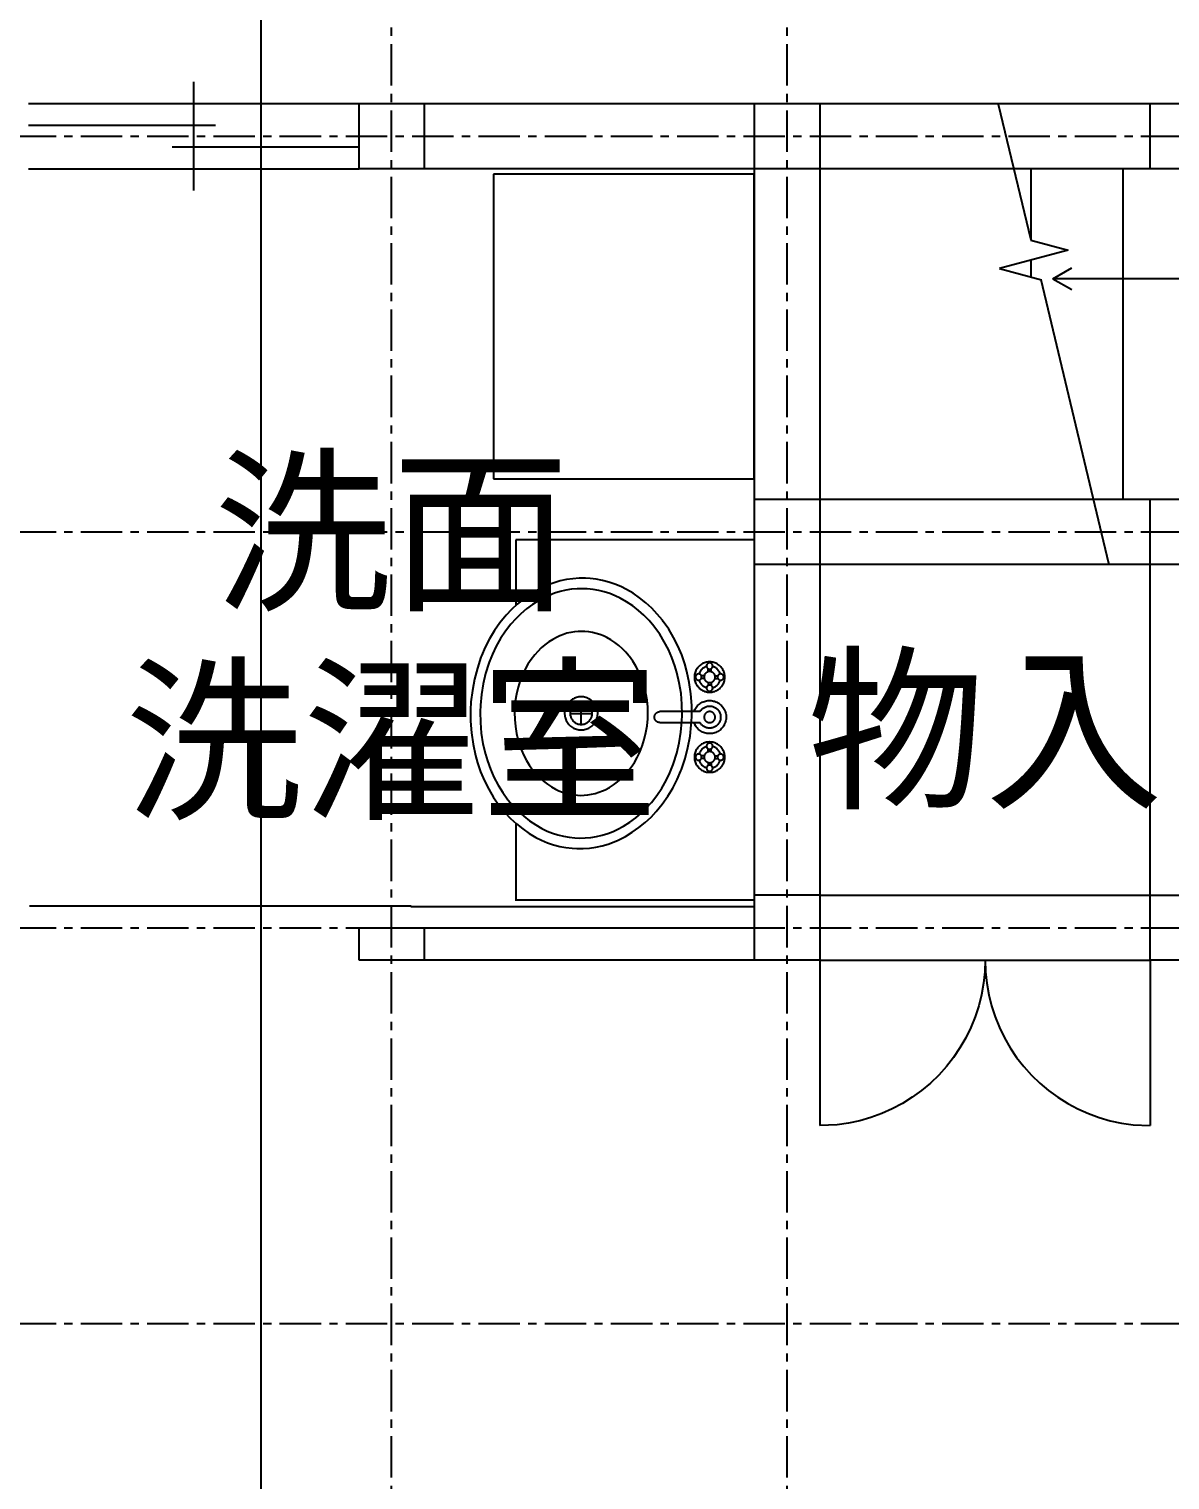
# Model space of a CAD drawing. Header units: millimetres. Extents: x -4350 to 13330, y -6150 to 16325.
# Drawn here: x 3596 to 6220, y 6910 to 10246 of the extents above; entities that cross this region are included whole.
import ezdxf
from ezdxf.enums import TextEntityAlignment as Align

# ---------------------------------------------------------------- set-up
doc = ezdxf.new("R2010")
doc.units = ezdxf.units.MM
doc.header["$LTSCALE"] = 30
doc.linetypes.add('CENTER', pattern=[5.08, 3.175, -0.635, 0.635, -0.635])
for name, color, linetype in [('01通り芯', 1, 'CENTER'), ('02柱・壁(断面線)', 7, 'CONTINUOUS'), ('03開口断面線', 5, 'CONTINUOUS'), ('04開口見えがかり線', 3, 'CONTINUOUS'), ('05設備機器', 1, 'CONTINUOUS'), ('08文字', 7, 'CONTINUOUS'), ('10線一般(中線)', 8, 'CONTINUOUS'), ('12切断線', 33, 'CONTINUOUS')]:
    doc.layers.add(name, color=color, linetype=linetype)
doc.styles.add('JP', font='ipag.ttf')

msp = doc.modelspace()

# ---------------------------------------------------------------- linework, layer by layer
at = {"layer": '01通り芯'}
for p, q in [((4430, -3600), (4430, 14800)), ((5340, -3600), (5340, 14800)), ((-3600, 10000), (13280, 10000)), ((-3600, 9090), (13280, 9090)), ((-3600, 8180), (13280, 8180)), ((-3600, 7270), (13280, 7270))]:
    msp.add_line(p, q, dxfattribs=at)
at = {"layer": '02柱・壁(断面線)'}
for points in [[(4355, 10075), (6325, 10075)], [(4355, 9925), (4355, 10075)], [(4505, 10075), (4505, 9925)], [(5265, 8105), (5265, 10075)], [(5415, 10075), (5415, 8105)], [(6175, 9925), (6175, 10075)], [(6325, 9925), (4355, 9925)], [(5265, 9165), (6325, 9165)], [(6175, 8105), (6175, 9165)], [(6325, 9015), (5265, 9015)], [(5415, 8255), (5265, 8255)], [(6175, 8255), (6325, 8255)], [(4355, 8105), (4355, 8180)], [(4355, 8180), (5265, 8180)], [(4505, 8180), (4505, 8105)], [(5415, 8105), (4355, 8105)], [(6325, 8105), (6175, 8105)]]:
    msp.add_lwpolyline(points, dxfattribs=at)
at = {"layer": '03開口断面線'}
for points in [[(3975, 9875), (3975, 10125)], [(3595, 10025), (4025, 10025)], [(3925, 9975), (4355, 9975)], [(3596.7, 8230), (4474.9, 8230)], [(4474.2, 8228.7), (5264, 8228.7)], [(5415, 8105), (5415, 7725)], [(6175, 8105), (6175, 7725)]]:
    msp.add_lwpolyline(points, dxfattribs=at)
at = {"layer": '04開口見えがかり線'}
for points in [[(3595, 10075), (4355, 10075)], [(3595, 9925), (4355, 9925)], [(5415, 8255), (6175, 8255)], [(5415, 8105), (6175, 8105)], [(5795, 8105), (5794.1, 8078.5), (5791.3, 8052.1), (5786.7, 8026), (5780.3, 8000.3), (5772.1, 7975), (5762.1, 7950.4), (5750.5, 7926.6), (5737.3, 7903.6), (5722.4, 7881.6), (5706.1, 7860.7), (5688.3, 7841), (5669.3, 7822.6), (5649, 7805.6), (5627.5, 7790), (5605, 7775.9), (5581.6, 7763.5), (5557.4, 7752.7), (5532.4, 7743.6), (5506.9, 7736.3), (5481, 7730.8), (5454.7, 7727.1), (5415, 7725)], [(5795, 8105), (5795.9, 8078.5), (5798.7, 8052.1), (5803.3, 8026), (5809.7, 8000.3), (5817.9, 7975), (5827.9, 7950.4), (5839.5, 7926.6), (5852.7, 7903.6), (5867.6, 7881.6), (5883.9, 7860.7), (5901.7, 7841), (5920.7, 7822.6), (5941, 7805.6), (5962.5, 7790), (5985, 7775.9), (6008.4, 7763.5), (6032.6, 7752.7), (6057.6, 7743.6), (6083.1, 7736.3), (6109, 7730.8), (6135.3, 7727.1), (6175, 7725)]]:
    msp.add_lwpolyline(points, dxfattribs=at)
at = {"layer": '05設備機器'}
for points in [[(5264, 9912.2), (4664, 9912.2)], [(4664, 9912.2), (4664, 9212.2)], [(5264, 9212.2), (5264, 9912.1)], [(4664, 9212.2), (5264, 9212.2)], [(5265.4, 9071.5), (4715.4, 9071.5)], [(4715.4, 9071.5), (4715.4, 8920.9)], [(4855.9, 8362), (4870.5, 8362.1), (4885.2, 8363.1), (4899.7, 8365.2), (4914, 8368.3), (4928, 8372.4), (4941.8, 8377.4), (4951.3, 8381.6), (4951.3, 8381.6), (4967.8, 8389.9), (4983.6, 8399.4), (4998.7, 8410), (5013.1, 8421.6), (5026.6, 8434.2), (5038.7, 8447.2), (5038.7, 8447.2), (5052.6, 8464.3), (5065.2, 8482.2), (5076.6, 8501), (5086.6, 8520.5), (5095.2, 8540.7), (5096.4, 8543.7), (5096.4, 8543.7), (5104.8, 8568.7), (5111.4, 8594.3), (5116.3, 8620.3), (5119.3, 8646.5), (5120.3, 8664.6), (5120.3, 8664.6), (5120.2, 8691), (5118.3, 8717.4), (5114.6, 8743.5), (5109, 8769.4), (5104.2, 8786.8), (5104.2, 8786.8), (5097.1, 8807.5), (5088.5, 8827.7), (5078.6, 8847.3), (5067.3, 8866.2), (5054.8, 8884.2), (5052.9, 8886.7), (5052.9, 8886.7), (5041.1, 8900.9), (5028.4, 8914.3), (5014.8, 8926.8), (5000.4, 8938.3), (4985.2, 8948.8), (4969.9, 8957.9), (4969.9, 8957.9), (4956.8, 8964.4), (4943.3, 8970.1), (4929.4, 8974.8), (4915.2, 8978.5), (4900.8, 8981.2), (4886.3, 8982.9), (4875.9, 8983.5), (4875.9, 8983.5), (4861.3, 8983.5), (4846.7, 8982.4), (4832.2, 8980.3), (4817.9, 8977.2), (4803.8, 8973.2), (4790, 8968.1), (4780.5, 8964), (4780.5, 8964), (4764.1, 8955.6), (4748.2, 8946.1), (4733.1, 8935.5), (4718.8, 8923.9), (4705.3, 8911.3), (4693.1, 8898.3), (4693.1, 8898.3), (4679.2, 8881.3), (4666.6, 8863.3), (4655.2, 8844.5), (4645.2, 8825), (4636.6, 8804.8), (4635.5, 8801.9), (4635.5, 8801.9), (4627.1, 8776.8), (4620.4, 8751.2), (4615.6, 8725.2), (4612.5, 8699), (4611.5, 8681), (4611.5, 8681), (4611.6, 8654.5), (4613.5, 8628.2), (4617.2, 8602), (4622.8, 8576.2), (4627.6, 8558.8), (4627.6, 8558.8), (4634.7, 8538), (4643.3, 8517.8), (4653.2, 8498.2), (4664.5, 8479.3), (4677, 8461.3), (4678.9, 8458.8), (4678.9, 8458.8), (4690.7, 8444.6), (4703.4, 8431.2), (4717, 8418.7), (4731.4, 8407.2), (4746.6, 8396.7), (4762, 8387.7), (4762, 8387.7), (4775, 8381.1), (4788.6, 8375.4), (4802.4, 8370.7), (4816.6, 8367), (4831, 8364.3), (4845.5, 8362.6), (4855.9, 8362)], [(4861.9, 8386.1), (4875.1, 8386.4), (4888.3, 8387.6), (4901.4, 8389.7), (4914.3, 8392.7), (4927, 8396.6), (4939.3, 8401.4), (4948.5, 8405.7), (4948.5, 8405.7), (4963.4, 8413.7), (4977.8, 8422.7), (4991.4, 8432.7), (5004.3, 8443.6), (5016.4, 8455.4), (5027.4, 8467.7), (5027.4, 8467.7), (5039.9, 8483.7), (5051.2, 8500.6), (5061.2, 8518.2), (5070.1, 8536.4), (5077.6, 8555.2), (5078.4, 8557.5), (5078.4, 8557.5), (5085.8, 8581), (5091.5, 8604.9), (5095.5, 8629.2), (5097.8, 8653.7), (5098.4, 8669.5), (5098.4, 8669.5), (5097.8, 8694.1), (5095.6, 8718.6), (5091.7, 8742.9), (5086.1, 8766.8), (5081.6, 8782), (5081.6, 8782), (5074.7, 8801.1), (5066.6, 8819.6), (5057.1, 8837.6), (5046.5, 8854.8), (5034.6, 8871.3), (5033.1, 8873.1), (5033.1, 8873.1), (5022.2, 8886.1), (5010.4, 8898.2), (4997.8, 8909.5), (4984.4, 8919.8), (4970.4, 8929.2), (4956, 8937.4), (4956, 8937.4), (4944.1, 8943.2), (4931.8, 8948.1), (4919.2, 8952.2), (4906.3, 8955.4), (4893.3, 8957.7), (4880.1, 8959), (4870, 8959.4), (4870, 8959.4), (4856.7, 8959.2), (4843.5, 8958), (4830.4, 8955.8), (4817.5, 8952.8), (4804.9, 8948.9), (4792.5, 8944.1), (4783.3, 8939.9), (4783.3, 8939.9), (4768.4, 8931.9), (4754.1, 8922.8), (4740.4, 8912.8), (4727.5, 8901.9), (4715.4, 8890.1), (4704.4, 8877.8), (4704.4, 8877.8), (4692, 8861.8), (4680.7, 8844.9), (4670.6, 8827.3), (4661.7, 8809.1), (4654.2, 8790.3), (4653.4, 8788), (4653.4, 8788), (4646, 8764.5), (4640.4, 8740.6), (4636.3, 8716.3), (4634, 8691.8), (4633.5, 8676), (4633.5, 8676), (4634, 8651.4), (4636.2, 8626.9), (4640.1, 8602.6), (4645.8, 8578.7), (4650.2, 8563.5), (4650.2, 8563.5), (4657.1, 8544.5), (4665.3, 8525.9), (4674.7, 8507.9), (4685.4, 8490.7), (4697.2, 8474.3), (4698.7, 8472.4), (4698.7, 8472.4), (4709.6, 8459.5), (4721.4, 8447.3), (4734, 8436.1), (4747.4, 8425.7), (4761.5, 8416.3), (4775.8, 8408.1), (4775.8, 8408.1), (4787.7, 8402.3), (4800, 8397.4), (4812.6, 8393.3), (4825.5, 8390.1), (4838.6, 8387.9), (4851.7, 8386.5), (4861.9, 8386.1)], [(4863.8, 8484.3), (4872.6, 8484.5), (4881.3, 8485.3), (4890, 8486.7), (4898.5, 8488.8), (4906.9, 8491.4), (4915, 8494.6), (4921, 8497.3), (4921, 8497.3), (4930.8, 8502.6), (4940.2, 8508.6), (4949.2, 8515.2), (4957.7, 8522.4), (4965.6, 8530.2), (4972.8, 8538.3), (4972.8, 8538.3), (4981, 8548.8), (4988.4, 8559.9), (4995, 8571.4), (5000.8, 8583.4), (5005.8, 8595.8), (5006.3, 8597.4), (5006.3, 8597.4), (5011.1, 8612.8), (5014.8, 8628.5), (5017.4, 8644.4), (5018.9, 8660.5), (5019.2, 8671), (5019.2, 8671), (5018.9, 8687.2), (5017.4, 8703.2), (5014.7, 8719.1), (5011, 8734.8), (5008, 8744.9), (5008, 8744.9), (5003.4, 8757.5), (4998, 8769.6), (4991.8, 8781.4), (4984.7, 8792.7), (4976.9, 8803.5), (4975.8, 8804.8), (4975.8, 8804.8), (4968.6, 8813.3), (4960.8, 8821.2), (4952.4, 8828.6), (4943.6, 8835.4), (4934.3, 8841.6), (4924.9, 8846.9), (4924.9, 8846.9), (4917, 8850.7), (4908.8, 8853.9), (4900.5, 8856.6), (4891.9, 8858.7), (4883.3, 8860.1), (4874.6, 8861), (4868, 8861.2), (4868, 8861.2), (4859.3, 8861), (4850.5, 8860.2), (4841.9, 8858.8), (4833.3, 8856.8), (4825, 8854.1), (4816.8, 8850.9), (4810.9, 8848.2), (4810.9, 8848.2), (4801.1, 8842.9), (4791.6, 8836.9), (4782.7, 8830.3), (4774.2, 8823.1), (4766.2, 8815.3), (4759, 8807.2), (4759, 8807.2), (4750.8, 8796.7), (4743.4, 8785.6), (4736.8, 8774.1), (4731, 8762.1), (4726.1, 8749.7), (4725.5, 8748.1), (4725.5, 8748.1), (4720.7, 8732.7), (4717, 8717), (4714.4, 8701.1), (4712.9, 8685), (4712.6, 8674.5), (4712.6, 8674.5), (4713, 8658.4), (4714.5, 8642.3), (4717.1, 8626.4), (4720.8, 8610.7), (4723.8, 8600.6), (4723.8, 8600.6), (4728.4, 8588), (4733.8, 8575.9), (4740.1, 8564.1), (4747.1, 8552.8), (4755, 8542), (4756, 8540.7), (4756, 8540.7), (4763.2, 8532.2), (4771, 8524.3), (4779.4, 8516.9), (4788.2, 8510.1), (4797.5, 8503.9), (4807, 8498.6), (4807, 8498.6), (4814.9, 8494.8), (4823, 8491.6), (4831.4, 8488.9), (4839.9, 8486.8), (4848.5, 8485.4), (4857.3, 8484.5), (4863.8, 8484.3)], [(5161.4, 8721.3), (5163.9, 8721.4), (5166.3, 8721.7), (5168.7, 8722.1), (5171.1, 8722.7), (5173.4, 8723.4), (5175.6, 8724.3), (5177.8, 8725.4), (5179.9, 8726.6), (5182, 8728), (5183.9, 8729.5), (5185.7, 8731.1), (5187.4, 8732.9), (5189, 8734.7), (5190.4, 8736.7), (5191.7, 8738.8), (5192.8, 8740.9), (5193.8, 8743.2), (5194.6, 8745.4), (5195.3, 8747.8), (5195.8, 8750.2), (5196.2, 8752.6), (5196.3, 8755), (5196.3, 8757.5), (5196.2, 8759.9), (5195.8, 8762.3), (5195.3, 8764.7), (5194.6, 8767), (5193.8, 8769.3), (5192.8, 8771.5), (5191.7, 8773.7), (5190.4, 8775.8), (5189, 8777.7), (5187.4, 8779.6), (5185.7, 8781.4), (5183.9, 8783), (5182, 8784.5), (5179.9, 8785.9), (5177.8, 8787.1), (5175.6, 8788.1), (5173.4, 8789.1), (5171.1, 8789.8), (5168.7, 8790.4), (5166.3, 8790.8), (5163.9, 8791.1), (5161.4, 8791.2), (5159, 8791.1), (5156.6, 8790.8), (5154.2, 8790.4), (5151.8, 8789.8), (5149.5, 8789.1), (5147.2, 8788.1), (5145, 8787.1), (5142.9, 8785.9), (5140.9, 8784.5), (5139, 8783), (5137.2, 8781.4), (5135.5, 8779.6), (5133.9, 8777.7), (5132.5, 8775.8), (5131.2, 8773.7), (5130, 8771.5), (5129, 8769.3), (5128.2, 8767), (5127.5, 8764.7), (5127, 8762.3), (5126.7, 8759.9), (5126.5, 8757.5), (5126.5, 8755), (5126.7, 8752.6), (5127, 8750.2), (5127.5, 8747.8), (5128.2, 8745.4), (5129, 8743.2), (5130, 8740.9), (5131.2, 8738.8), (5132.5, 8736.7), (5133.9, 8734.7), (5135.5, 8732.9), (5137.2, 8731.1), (5139, 8729.5), (5140.9, 8728), (5142.9, 8726.6), (5145, 8725.4), (5147.2, 8724.3), (5149.5, 8723.4), (5151.8, 8722.7), (5154.2, 8722.1), (5156.6, 8721.7), (5161.4, 8721.3)], [(5154.3, 8780.6), (5152.6, 8780.1), (5151, 8779.4), (5149.4, 8778.6), (5147.9, 8777.7), (5146.4, 8776.7), (5145, 8775.6), (5143.7, 8774.4), (5142.5, 8773.2), (5141.4, 8771.8), (5140.3, 8770.4), (5139.4, 8768.8), (5138.6, 8767.3), (5137.8, 8765.7), (5137.2, 8764), (5137, 8763.3)], [(5161.4, 8774.5), (5161.9, 8774.6), (5162.4, 8774.6), (5162.9, 8774.7), (5163.4, 8774.8), (5163.9, 8775), (5164.3, 8775.2), (5164.8, 8775.4), (5165.2, 8775.6), (5165.6, 8775.9), (5166, 8776.2), (5166.4, 8776.5), (5166.7, 8776.9), (5167, 8777.3), (5167.3, 8777.7), (5167.6, 8778.1), (5167.8, 8778.5), (5168, 8779), (5168.2, 8779.4), (5168.3, 8779.9), (5168.4, 8780.4), (5168.5, 8780.9), (5168.5, 8781.4), (5168.5, 8781.9), (5168.5, 8782.4), (5168.4, 8782.9), (5168.3, 8783.4), (5168.2, 8783.8), (5168, 8784.3), (5167.8, 8784.7), (5167.6, 8785.2), (5167.3, 8785.6), (5167, 8786), (5166.7, 8786.4), (5166.4, 8786.7), (5166, 8787.1), (5165.6, 8787.4), (5165.2, 8787.7), (5164.8, 8787.9), (5164.3, 8788.1), (5163.9, 8788.3), (5163.4, 8788.5), (5162.9, 8788.6), (5162.4, 8788.7), (5161.9, 8788.7), (5161.4, 8788.7), (5160.9, 8788.7), (5160.4, 8788.7), (5160, 8788.6), (5159.5, 8788.5), (5159, 8788.3), (5158.5, 8788.1), (5158.1, 8787.9), (5157.7, 8787.7), (5157.3, 8787.4), (5156.9, 8787.1), (5156.5, 8786.7), (5156.2, 8786.4), (5155.8, 8786), (5155.5, 8785.6), (5155.3, 8785.2), (5155.1, 8784.7), (5154.8, 8784.3), (5154.7, 8783.8), (5154.5, 8783.4), (5154.4, 8782.9), (5154.4, 8782.4), (5154.3, 8781.9), (5154.3, 8781.4), (5154.4, 8780.9), (5154.4, 8780.4), (5154.5, 8779.9), (5154.7, 8779.4), (5154.8, 8779), (5155.1, 8778.5), (5155.3, 8778.1), (5155.5, 8777.7), (5155.8, 8777.3), (5156.2, 8776.9), (5156.5, 8776.5), (5156.9, 8776.2), (5157.3, 8775.9), (5157.7, 8775.6), (5158.1, 8775.4), (5158.5, 8775.2), (5159, 8775), (5159.5, 8774.8), (5160, 8774.7), (5160.4, 8774.6), (5161.4, 8774.5)], [(5158.3, 8768.4), (5158.3, 8775.3)], [(5164.6, 8768.5), (5164.6, 8775.3)], [(5185.9, 8762.9), (5185.4, 8764.6), (5184.8, 8766.3), (5184, 8767.9), (5183.1, 8769.4), (5182.2, 8770.9), (5181.1, 8772.3), (5179.9, 8773.6), (5178.7, 8774.9), (5177.3, 8776), (5175.9, 8777.1), (5174.4, 8778.1), (5172.9, 8778.9), (5171.3, 8779.7), (5169.6, 8780.3), (5168.3, 8780.7)], [(5136, 8749.1), (5136.5, 8749.2), (5137, 8749.2), (5137.5, 8749.3), (5138, 8749.4), (5138.5, 8749.6), (5138.9, 8749.8), (5139.4, 8750), (5139.8, 8750.2), (5140.2, 8750.5), (5140.6, 8750.8), (5141, 8751.1), (5141.3, 8751.5), (5141.6, 8751.9), (5141.9, 8752.3), (5142.2, 8752.7), (5142.4, 8753.1), (5142.6, 8753.6), (5142.8, 8754), (5142.9, 8754.5), (5143, 8755), (5143.1, 8755.5), (5143.1, 8756), (5143.1, 8756.5), (5143.1, 8757), (5143, 8757.5), (5142.9, 8758), (5142.8, 8758.4), (5142.6, 8758.9), (5142.4, 8759.3), (5142.2, 8759.8), (5141.9, 8760.2), (5141.6, 8760.6), (5141.3, 8761), (5141, 8761.3), (5140.6, 8761.7), (5140.2, 8762), (5139.8, 8762.3), (5139.4, 8762.5), (5138.9, 8762.7), (5138.5, 8762.9), (5138, 8763.1), (5137.5, 8763.2), (5137, 8763.3), (5136.5, 8763.3), (5136, 8763.3), (5135.5, 8763.3), (5135, 8763.3), (5134.6, 8763.2), (5134.1, 8763.1), (5133.6, 8762.9), (5133.1, 8762.7), (5132.7, 8762.5), (5132.3, 8762.3), (5131.9, 8762), (5131.5, 8761.7), (5131.1, 8761.3), (5130.8, 8761), (5130.4, 8760.6), (5130.1, 8760.2), (5129.9, 8759.8), (5129.7, 8759.3), (5129.4, 8758.9), (5129.3, 8758.4), (5129.1, 8758), (5129, 8757.5), (5129, 8757), (5128.9, 8756.5), (5128.9, 8756), (5129, 8755.5), (5129, 8755), (5129.1, 8754.5), (5129.3, 8754), (5129.4, 8753.6), (5129.7, 8753.1), (5129.9, 8752.7), (5130.1, 8752.3), (5130.4, 8751.9), (5130.8, 8751.5), (5131.1, 8751.1), (5131.5, 8750.8), (5131.9, 8750.5), (5132.3, 8750.2), (5132.7, 8750), (5133.1, 8749.8), (5133.6, 8749.6), (5134.1, 8749.4), (5134.6, 8749.3), (5135, 8749.2), (5136, 8749.1)], [(5137, 8749.2), (5137.6, 8747.5), (5138.2, 8745.9), (5139, 8744.3), (5139.9, 8742.7), (5140.9, 8741.3), (5142, 8739.9), (5143.2, 8738.6), (5144.5, 8737.3), (5145.8, 8736.2), (5147.3, 8735.1), (5148.8, 8734.2), (5150.3, 8733.4), (5152, 8732.7), (5153.6, 8732.1), (5154.5, 8731.8)], [(5149.2, 8759.4), (5142.4, 8759.4)], [(5149.3, 8753.1), (5142.4, 8753.1)], [(5161.4, 8743.5), (5162.3, 8743.6), (5163.2, 8743.7), (5164.1, 8743.8), (5164.9, 8744), (5165.8, 8744.3), (5166.6, 8744.6), (5167.4, 8745), (5168.2, 8745.5), (5168.9, 8746), (5169.6, 8746.5), (5170.3, 8747.1), (5170.9, 8747.7), (5171.4, 8748.4), (5172, 8749.1), (5172.4, 8749.9), (5172.8, 8750.7), (5173.2, 8751.5), (5173.5, 8752.3), (5173.8, 8753.2), (5173.9, 8754), (5174.1, 8754.9), (5174.1, 8755.8), (5174.1, 8756.7), (5174.1, 8757.6), (5173.9, 8758.4), (5173.8, 8759.3), (5173.5, 8760.2), (5173.2, 8761), (5172.8, 8761.8), (5172.4, 8762.6), (5172, 8763.3), (5171.4, 8764.1), (5170.9, 8764.7), (5170.3, 8765.4), (5169.6, 8766), (5168.9, 8766.5), (5168.2, 8767), (5167.4, 8767.5), (5166.6, 8767.8), (5165.8, 8768.2), (5164.9, 8768.4), (5164.1, 8768.7), (5163.2, 8768.8), (5162.3, 8768.9), (5161.4, 8768.9), (5160.5, 8768.9), (5159.7, 8768.8), (5158.8, 8768.7), (5157.9, 8768.4), (5157.1, 8768.2), (5156.3, 8767.8), (5155.5, 8767.5), (5154.7, 8767), (5154, 8766.5), (5153.3, 8766), (5152.6, 8765.4), (5152, 8764.7), (5151.4, 8764.1), (5150.9, 8763.3), (5150.4, 8762.6), (5150, 8761.8), (5149.7, 8761), (5149.4, 8760.2), (5149.1, 8759.3), (5148.9, 8758.4), (5148.8, 8757.6), (5148.7, 8756.7), (5148.7, 8755.8), (5148.8, 8754.9), (5148.9, 8754), (5149.1, 8753.2), (5149.4, 8752.3), (5149.7, 8751.5), (5150, 8750.7), (5150.4, 8749.9), (5150.9, 8749.1), (5151.4, 8748.4), (5152, 8747.7), (5152.6, 8747.1), (5153.3, 8746.5), (5154, 8746), (5154.7, 8745.5), (5155.5, 8745), (5156.3, 8744.6), (5157.1, 8744.3), (5157.9, 8744), (5158.8, 8743.8), (5159.7, 8743.7), (5161.4, 8743.5)], [(5158.3, 8744), (5158.3, 8737.2)], [(5164.6, 8744.1), (5164.6, 8737.2)], [(5168.6, 8731.9), (5170.3, 8732.4), (5171.9, 8733.1), (5173.5, 8733.9), (5175.1, 8734.8), (5176.5, 8735.8), (5177.9, 8736.9), (5179.2, 8738.1), (5180.4, 8739.4), (5181.6, 8740.8), (5182.6, 8742.2), (5183.5, 8743.7), (5184.3, 8745.3), (5185.1, 8746.9), (5185.6, 8748.6), (5185.9, 8749.3)], [(5173.6, 8759.4), (5180.5, 8759.4)], [(5173.7, 8753.1), (5180.5, 8753.1)], [(5186.8, 8749.1), (5187.3, 8749.2), (5187.8, 8749.2), (5188.3, 8749.3), (5188.8, 8749.4), (5189.3, 8749.6), (5189.7, 8749.8), (5190.2, 8750), (5190.6, 8750.2), (5191, 8750.5), (5191.4, 8750.8), (5191.8, 8751.1), (5192.1, 8751.5), (5192.4, 8751.9), (5192.7, 8752.3), (5193, 8752.7), (5193.2, 8753.1), (5193.4, 8753.6), (5193.6, 8754), (5193.7, 8754.5), (5193.8, 8755), (5193.9, 8755.5), (5193.9, 8756), (5193.9, 8756.5), (5193.9, 8757), (5193.8, 8757.5), (5193.7, 8758), (5193.6, 8758.4), (5193.4, 8758.9), (5193.2, 8759.3), (5193, 8759.8), (5192.7, 8760.2), (5192.4, 8760.6), (5192.1, 8761), (5191.8, 8761.3), (5191.4, 8761.7), (5191, 8762), (5190.6, 8762.3), (5190.2, 8762.5), (5189.7, 8762.7), (5189.3, 8762.9), (5188.8, 8763.1), (5188.3, 8763.2), (5187.8, 8763.3), (5187.3, 8763.3), (5186.8, 8763.3), (5186.3, 8763.3), (5185.8, 8763.3), (5185.4, 8763.2), (5184.9, 8763.1), (5184.4, 8762.9), (5183.9, 8762.7), (5183.5, 8762.5), (5183.1, 8762.3), (5182.7, 8762), (5182.3, 8761.7), (5181.9, 8761.3), (5181.6, 8761), (5181.2, 8760.6), (5180.9, 8760.2), (5180.7, 8759.8), (5180.5, 8759.3), (5180.2, 8758.9), (5180.1, 8758.4), (5179.9, 8758), (5179.8, 8757.5), (5179.8, 8757), (5179.7, 8756.5), (5179.7, 8756), (5179.8, 8755.5), (5179.8, 8755), (5179.9, 8754.5), (5180.1, 8754), (5180.2, 8753.6), (5180.5, 8753.1), (5180.7, 8752.7), (5180.9, 8752.3), (5181.2, 8751.9), (5181.6, 8751.5), (5181.9, 8751.1), (5182.3, 8750.8), (5182.7, 8750.5), (5183.1, 8750.2), (5183.5, 8750), (5183.9, 8749.8), (5184.4, 8749.6), (5184.9, 8749.4), (5185.4, 8749.3), (5185.8, 8749.2), (5186.8, 8749.1)], [(4865.9, 8710.9), (4863.3, 8710.8), (4860.6, 8710.5), (4858, 8710), (4855.4, 8709.4), (4852.9, 8708.6), (4850.4, 8707.6), (4848, 8706.4), (4845.7, 8705.1), (4843.5, 8703.6), (4841.4, 8701.9), (4839.4, 8700.2), (4837.6, 8698.3), (4835.9, 8696.2), (4834.3, 8694.1), (4832.9, 8691.8), (4831.7, 8689.5), (4830.6, 8687), (4829.7, 8684.5), (4828.9, 8682), (4828.4, 8679.4), (4828, 8676.7), (4827.8, 8674.1), (4827.8, 8671.4), (4828, 8668.8), (4828.4, 8666.1), (4828.9, 8663.5), (4829.7, 8661), (4830.6, 8658.5), (4831.7, 8656.1), (4832.9, 8653.7), (4834.3, 8651.5), (4835.9, 8649.3), (4837.6, 8647.3), (4839.4, 8645.4), (4841.4, 8643.6), (4843.5, 8641.9), (4845.7, 8640.4), (4848, 8639.1), (4850.4, 8638), (4852.9, 8637), (4855.4, 8636.1), (4858, 8635.5), (4860.6, 8635), (4863.3, 8634.7), (4865.9, 8634.7), (4868.6, 8634.7), (4871.2, 8635), (4873.8, 8635.5), (4876.4, 8636.1), (4878.9, 8637), (4881.4, 8638), (4883.8, 8639.1), (4886.1, 8640.4), (4888.3, 8641.9), (4890.4, 8643.6), (4892.4, 8645.4), (4894.2, 8647.3), (4895.9, 8649.3), (4897.5, 8651.5), (4898.9, 8653.7), (4900.2, 8656.1), (4901.2, 8658.5), (4902.1, 8661), (4902.9, 8663.5), (4903.4, 8666.1), (4903.8, 8668.8), (4904, 8671.4), (4904, 8674.1), (4903.8, 8676.7), (4903.4, 8679.4), (4902.9, 8682), (4902.1, 8684.5), (4901.2, 8687), (4900.2, 8689.5), (4898.9, 8691.8), (4897.5, 8694.1), (4895.9, 8696.2), (4894.2, 8698.3), (4892.4, 8700.2), (4890.4, 8701.9), (4888.3, 8703.6), (4886.1, 8705.1), (4883.8, 8706.4), (4881.4, 8707.6), (4878.9, 8708.6), (4876.4, 8709.4), (4873.8, 8710), (4871.2, 8710.5), (4865.9, 8710.9)], [(5161.4, 8723.7), (5161.9, 8723.8), (5162.4, 8723.8), (5162.9, 8723.9), (5163.4, 8724), (5163.9, 8724.2), (5164.3, 8724.4), (5164.8, 8724.6), (5165.2, 8724.8), (5165.6, 8725.1), (5166, 8725.4), (5166.4, 8725.7), (5166.7, 8726.1), (5167, 8726.5), (5167.3, 8726.9), (5167.6, 8727.3), (5167.8, 8727.7), (5168, 8728.2), (5168.2, 8728.6), (5168.3, 8729.1), (5168.4, 8729.6), (5168.5, 8730.1), (5168.5, 8730.6), (5168.5, 8731.1), (5168.5, 8731.6), (5168.4, 8732.1), (5168.3, 8732.6), (5168.2, 8733), (5168, 8733.5), (5167.8, 8733.9), (5167.6, 8734.4), (5167.3, 8734.8), (5167, 8735.2), (5166.7, 8735.6), (5166.4, 8735.9), (5166, 8736.3), (5165.6, 8736.6), (5165.2, 8736.9), (5164.8, 8737.1), (5164.3, 8737.3), (5163.9, 8737.5), (5163.4, 8737.7), (5162.9, 8737.8), (5162.4, 8737.9), (5161.9, 8737.9), (5161.4, 8737.9), (5160.9, 8737.9), (5160.4, 8737.9), (5160, 8737.8), (5159.5, 8737.7), (5159, 8737.5), (5158.5, 8737.3), (5158.1, 8737.1), (5157.7, 8736.9), (5157.3, 8736.6), (5156.9, 8736.3), (5156.5, 8735.9), (5156.2, 8735.6), (5155.8, 8735.2), (5155.5, 8734.8), (5155.3, 8734.4), (5155.1, 8733.9), (5154.8, 8733.5), (5154.7, 8733), (5154.5, 8732.6), (5154.4, 8732.1), (5154.4, 8731.6), (5154.3, 8731.1), (5154.3, 8730.6), (5154.4, 8730.1), (5154.4, 8729.6), (5154.5, 8729.1), (5154.7, 8728.6), (5154.8, 8728.2), (5155.1, 8727.7), (5155.3, 8727.3), (5155.5, 8726.9), (5155.8, 8726.5), (5156.2, 8726.1), (5156.5, 8725.7), (5156.9, 8725.4), (5157.3, 8725.1), (5157.7, 8724.8), (5158.1, 8724.6), (5158.5, 8724.4), (5159, 8724.2), (5159.5, 8724), (5160, 8723.9), (5160.4, 8723.8), (5161.4, 8723.7)], [(4865.9, 8698.2), (4864.1, 8698.1), (4862.4, 8697.9), (4860.6, 8697.6), (4858.9, 8697.2), (4857.2, 8696.6), (4855.6, 8696), (4854, 8695.2), (4852.5, 8694.3), (4851, 8693.3), (4849.6, 8692.2), (4848.3, 8691), (4847, 8689.8), (4845.9, 8688.4), (4844.9, 8687), (4843.9, 8685.5), (4843.1, 8683.9), (4842.4, 8682.3), (4841.8, 8680.6), (4841.3, 8678.9), (4840.9, 8677.2), (4840.7, 8675.4), (4840.5, 8673.6), (4840.5, 8671.9), (4840.7, 8670.1), (4840.9, 8668.3), (4841.3, 8666.6), (4841.8, 8664.9), (4842.4, 8663.2), (4843.1, 8661.6), (4843.9, 8660.1), (4844.9, 8658.6), (4845.9, 8657.1), (4847, 8655.8), (4848.3, 8654.5), (4849.6, 8653.3), (4851, 8652.2), (4852.5, 8651.2), (4854, 8650.3), (4855.6, 8649.6), (4857.2, 8648.9), (4858.9, 8648.3), (4860.6, 8647.9), (4862.4, 8647.6), (4864.1, 8647.4), (4865.9, 8647.4), (4867.7, 8647.4), (4869.4, 8647.6), (4871.2, 8647.9), (4872.9, 8648.3), (4874.6, 8648.9), (4876.2, 8649.6), (4877.8, 8650.3), (4879.4, 8651.2), (4880.8, 8652.2), (4882.2, 8653.3), (4883.6, 8654.5), (4884.8, 8655.8), (4885.9, 8657.1), (4887, 8658.6), (4887.9, 8660.1), (4888.7, 8661.6), (4889.5, 8663.2), (4890.1, 8664.9), (4890.6, 8666.6), (4890.9, 8668.3), (4891.2, 8670.1), (4891.3, 8671.9), (4891.3, 8673.6), (4891.2, 8675.4), (4890.9, 8677.2), (4890.6, 8678.9), (4890.1, 8680.6), (4889.5, 8682.3), (4888.7, 8683.9), (4887.9, 8685.5), (4887, 8687), (4885.9, 8688.4), (4884.8, 8689.8), (4883.6, 8691), (4882.2, 8692.2), (4880.8, 8693.3), (4879.4, 8694.3), (4877.8, 8695.2), (4876.2, 8696), (4874.6, 8696.6), (4872.9, 8697.2), (4871.2, 8697.6), (4869.4, 8697.9), (4865.9, 8698.2)], [(4865.9, 8647.4), (4865.9, 8698.2)], [(5047.1, 8651.5), (5046.2, 8651.5), (5045.4, 8651.6), (5044.5, 8651.7), (5043.6, 8652), (5042.8, 8652.2), (5042, 8652.6), (5041.2, 8652.9), (5040.4, 8653.4), (5039.7, 8653.9), (5039, 8654.4), (5038.3, 8655), (5037.7, 8655.7), (5037.1, 8656.3), (5036.6, 8657.1), (5036.1, 8657.8), (5035.7, 8658.6), (5035.4, 8659.4), (5035.1, 8660.2), (5034.8, 8661.1), (5034.6, 8662), (5034.5, 8662.8), (5034.4, 8663.7), (5034.4, 8664.6), (5034.5, 8665.5), (5034.6, 8666.4), (5034.8, 8667.2), (5035.1, 8668.1), (5035.4, 8668.9), (5035.7, 8669.7), (5036.1, 8670.5), (5036.6, 8671.3), (5037.1, 8672), (5037.7, 8672.7), (5038.3, 8673.3), (5039, 8673.9), (5039.7, 8674.4), (5040.4, 8674.9), (5041.2, 8675.4), (5042, 8675.8), (5042.8, 8676.1), (5043.6, 8676.4), (5044.5, 8676.6), (5045.4, 8676.7), (5047.1, 8676.9)], [(5139.5, 8676.9), (5047.1, 8676.9)], [(5125.5, 8677), (5126.5, 8679.4), (5127.7, 8681.8), (5129, 8684.1), (5130.5, 8686.4), (5132.1, 8688.5), (5133.9, 8690.5), (5135.8, 8692.3), (5137.8, 8694), (5139.9, 8695.6), (5142.2, 8697), (5144.5, 8698.3), (5146.9, 8699.4), (5149.4, 8700.3), (5152, 8701.1), (5154.6, 8701.6), (5157.2, 8702), (5159.9, 8702.2), (5162.5, 8702.2), (5165.2, 8702.1), (5167.8, 8701.7), (5170.4, 8701.2), (5173, 8700.5), (5175.5, 8699.6), (5177.9, 8698.5), (5180.3, 8697.3), (5182.5, 8695.9), (5184.7, 8694.3), (5186.7, 8692.6), (5188.7, 8690.8), (5190.5, 8688.8), (5192.1, 8686.7), (5193.6, 8684.6), (5195, 8682.3), (5196.1, 8679.9), (5197.2, 8677.4), (5198, 8674.9), (5198.6, 8672.3), (5199.1, 8669.7), (5199.4, 8667.1), (5199.5, 8664.4), (5199.5, 8661.7), (5199.2, 8659.1), (5198.7, 8656.5), (5198.1, 8653.9), (5197.3, 8651.4), (5196.3, 8648.9), (5195.2, 8646.5), (5193.9, 8644.2), (5192.4, 8642), (5190.8, 8639.9), (5189, 8637.9), (5187.1, 8636), (5185.1, 8634.3), (5182.9, 8632.7), (5180.7, 8631.3), (5178.3, 8630), (5175.9, 8628.9), (5173.4, 8628), (5170.9, 8627.3), (5168.3, 8626.7), (5165.7, 8626.3), (5163, 8626.1), (5160.3, 8626.1), (5157.7, 8626.2), (5155.1, 8626.6), (5152.4, 8627.1), (5149.9, 8627.9), (5147.4, 8628.7), (5144.9, 8629.8), (5142.6, 8631), (5140.3, 8632.4), (5138.2, 8634), (5136.1, 8635.7), (5134.2, 8637.5), (5132.4, 8639.5), (5130.7, 8641.6), (5129.2, 8643.8), (5127.9, 8646.1), (5126.7, 8648.4), (5125.7, 8650.9), (5125.6, 8651.3)], [(5139.5, 8677), (5140.4, 8678.5), (5141.5, 8679.9), (5142.6, 8681.2), (5143.9, 8682.5), (5145.2, 8683.7), (5146.6, 8684.8), (5148.1, 8685.8), (5149.6, 8686.6), (5151.2, 8687.4), (5152.8, 8688.1), (5154.5, 8688.6), (5156.3, 8689), (5158, 8689.3), (5159.8, 8689.5), (5161.5, 8689.6), (5163.3, 8689.5), (5165.1, 8689.3), (5166.8, 8689), (5168.5, 8688.5), (5170.2, 8688), (5171.9, 8687.3), (5173.5, 8686.5), (5175, 8685.6), (5176.4, 8684.6), (5177.8, 8683.5), (5179.2, 8682.4), (5180.4, 8681.1), (5181.5, 8679.7), (5182.5, 8678.3), (5183.5, 8676.8), (5184.3, 8675.2), (5185, 8673.6), (5185.6, 8671.9), (5186.1, 8670.2), (5186.5, 8668.5), (5186.7, 8666.7), (5186.8, 8664.9), (5186.8, 8663.2), (5186.7, 8661.4), (5186.4, 8659.6), (5186.1, 8657.9), (5185.6, 8656.2), (5184.9, 8654.5), (5184.2, 8652.9), (5183.4, 8651.4), (5182.4, 8649.9), (5181.4, 8648.4), (5180.2, 8647.1), (5179, 8645.8), (5177.7, 8644.6), (5176.3, 8643.5), (5174.8, 8642.6), (5173.3, 8641.7), (5171.7, 8640.9), (5170, 8640.3), (5168.3, 8639.7), (5166.6, 8639.3), (5164.9, 8639), (5163.1, 8638.8), (5161.3, 8638.8), (5159.6, 8638.8), (5157.8, 8639), (5156, 8639.3), (5154.3, 8639.8), (5152.6, 8640.3), (5151, 8641), (5149.4, 8641.8), (5147.9, 8642.7), (5146.4, 8643.7), (5145, 8644.8), (5143.7, 8646), (5142.5, 8647.2), (5141.3, 8648.6), (5140.3, 8650), (5139.5, 8651.3)], [(5161.4, 8651.5), (5162.3, 8651.5), (5163.2, 8651.6), (5164.1, 8651.7), (5164.9, 8652), (5165.8, 8652.2), (5166.6, 8652.6), (5167.4, 8652.9), (5168.2, 8653.4), (5168.9, 8653.9), (5169.6, 8654.4), (5170.3, 8655), (5170.9, 8655.7), (5171.4, 8656.3), (5172, 8657.1), (5172.4, 8657.8), (5172.8, 8658.6), (5173.2, 8659.4), (5173.5, 8660.2), (5173.8, 8661.1), (5173.9, 8662), (5174.1, 8662.8), (5174.1, 8663.7), (5174.1, 8664.6), (5174.1, 8665.5), (5173.9, 8666.4), (5173.8, 8667.2), (5173.5, 8668.1), (5173.2, 8668.9), (5172.8, 8669.7), (5172.4, 8670.5), (5172, 8671.3), (5171.4, 8672), (5170.9, 8672.7), (5170.3, 8673.3), (5169.6, 8673.9), (5168.9, 8674.4), (5168.2, 8674.9), (5167.4, 8675.4), (5166.6, 8675.8), (5165.8, 8676.1), (5164.9, 8676.4), (5164.1, 8676.6), (5163.2, 8676.7), (5162.3, 8676.8), (5161.4, 8676.9), (5160.5, 8676.8), (5159.7, 8676.7), (5158.8, 8676.6), (5157.9, 8676.4), (5157.1, 8676.1), (5156.3, 8675.8), (5155.5, 8675.4), (5154.7, 8674.9), (5154, 8674.4), (5153.3, 8673.9), (5152.6, 8673.3), (5152, 8672.7), (5151.4, 8672), (5150.9, 8671.3), (5150.4, 8670.5), (5150, 8669.7), (5149.7, 8668.9), (5149.4, 8668.1), (5149.1, 8667.2), (5148.9, 8666.4), (5148.8, 8665.5), (5148.7, 8664.6), (5148.7, 8663.7), (5148.8, 8662.8), (5148.9, 8662), (5149.1, 8661.1), (5149.4, 8660.2), (5149.7, 8659.4), (5150, 8658.6), (5150.4, 8657.8), (5150.9, 8657.1), (5151.4, 8656.3), (5152, 8655.7), (5152.6, 8655), (5153.3, 8654.4), (5154, 8653.9), (5154.7, 8653.4), (5155.5, 8652.9), (5156.3, 8652.6), (5157.1, 8652.2), (5157.9, 8652), (5158.8, 8651.7), (5159.7, 8651.6), (5161.4, 8651.5)], [(4840.5, 8672.8), (4891.3, 8672.8)], [(5047.1, 8651.5), (5139.5, 8651.5)], [(5161.4, 8537.2), (5163.9, 8537.2), (5166.3, 8537.5), (5168.7, 8537.9), (5171.1, 8538.5), (5173.4, 8539.3), (5175.6, 8540.2), (5177.8, 8541.2), (5179.9, 8542.5), (5182, 8543.8), (5183.9, 8545.3), (5185.7, 8547), (5187.4, 8548.7), (5189, 8550.6), (5190.4, 8552.6), (5191.7, 8554.6), (5192.8, 8556.8), (5193.8, 8559), (5194.6, 8561.3), (5195.3, 8563.6), (5195.8, 8566), (5196.2, 8568.4), (5196.3, 8570.9), (5196.3, 8573.3), (5196.2, 8575.7), (5195.8, 8578.2), (5195.3, 8580.5), (5194.6, 8582.9), (5193.8, 8585.2), (5192.8, 8587.4), (5191.7, 8589.5), (5190.4, 8591.6), (5189, 8593.6), (5187.4, 8595.5), (5185.7, 8597.2), (5183.9, 8598.8), (5182, 8600.3), (5179.9, 8601.7), (5177.8, 8602.9), (5175.6, 8604), (5173.4, 8604.9), (5171.1, 8605.7), (5168.7, 8606.2), (5166.3, 8606.7), (5163.9, 8606.9), (5161.4, 8607), (5159, 8606.9), (5156.6, 8606.7), (5154.2, 8606.2), (5151.8, 8605.7), (5149.5, 8604.9), (5147.2, 8604), (5145, 8602.9), (5142.9, 8601.7), (5140.9, 8600.3), (5139, 8598.8), (5137.2, 8597.2), (5135.5, 8595.5), (5133.9, 8593.6), (5132.5, 8591.6), (5131.2, 8589.5), (5130, 8587.4), (5129, 8585.2), (5128.2, 8582.9), (5127.5, 8580.5), (5127, 8578.2), (5126.7, 8575.7), (5126.5, 8573.3), (5126.5, 8570.9), (5126.7, 8568.4), (5127, 8566), (5127.5, 8563.6), (5128.2, 8561.3), (5129, 8559), (5130, 8556.8), (5131.2, 8554.6), (5132.5, 8552.6), (5133.9, 8550.6), (5135.5, 8548.7), (5137.2, 8547), (5139, 8545.3), (5140.9, 8543.8), (5142.9, 8542.5), (5145, 8541.2), (5147.2, 8540.2), (5149.5, 8539.3), (5151.8, 8538.5), (5154.2, 8537.9), (5156.6, 8537.5), (5161.4, 8537.2)], [(5136, 8565), (5136.5, 8565), (5137, 8565.1), (5137.5, 8565.1), (5138, 8565.3), (5138.5, 8565.4), (5138.9, 8565.6), (5139.4, 8565.8), (5139.8, 8566.1), (5140.2, 8566.3), (5140.6, 8566.6), (5141, 8567), (5141.3, 8567.3), (5141.6, 8567.7), (5141.9, 8568.1), (5142.2, 8568.5), (5142.4, 8569), (5142.6, 8569.4), (5142.8, 8569.9), (5142.9, 8570.4), (5143, 8570.9), (5143.1, 8571.3), (5143.1, 8571.8), (5143.1, 8572.3), (5143.1, 8572.8), (5143, 8573.3), (5142.9, 8573.8), (5142.8, 8574.3), (5142.6, 8574.7), (5142.4, 8575.2), (5142.2, 8575.6), (5141.9, 8576.1), (5141.6, 8576.5), (5141.3, 8576.8), (5141, 8577.2), (5140.6, 8577.5), (5140.2, 8577.8), (5139.8, 8578.1), (5139.4, 8578.4), (5138.9, 8578.6), (5138.5, 8578.8), (5138, 8578.9), (5137.5, 8579), (5137, 8579.1), (5136.5, 8579.2), (5136, 8579.2), (5135.5, 8579.2), (5135, 8579.1), (5134.6, 8579), (5134.1, 8578.9), (5133.6, 8578.8), (5133.1, 8578.6), (5132.7, 8578.4), (5132.3, 8578.1), (5131.9, 8577.8), (5131.5, 8577.5), (5131.1, 8577.2), (5130.8, 8576.8), (5130.4, 8576.5), (5130.1, 8576.1), (5129.9, 8575.6), (5129.7, 8575.2), (5129.4, 8574.7), (5129.3, 8574.3), (5129.1, 8573.8), (5129, 8573.3), (5129, 8572.8), (5128.9, 8572.3), (5128.9, 8571.8), (5129, 8571.3), (5129, 8570.9), (5129.1, 8570.4), (5129.3, 8569.9), (5129.4, 8569.4), (5129.7, 8569), (5129.9, 8568.5), (5130.1, 8568.1), (5130.4, 8567.7), (5130.8, 8567.3), (5131.1, 8567), (5131.5, 8566.6), (5131.9, 8566.3), (5132.3, 8566.1), (5132.7, 8565.8), (5133.1, 8565.6), (5133.6, 8565.4), (5134.1, 8565.3), (5134.6, 8565.1), (5135, 8565.1), (5136, 8565)], [(5154.2, 8596.4), (5152.6, 8595.9), (5150.9, 8595.2), (5149.3, 8594.4), (5147.8, 8593.5), (5146.3, 8592.5), (5145, 8591.4), (5143.6, 8590.2), (5142.4, 8588.9), (5141.3, 8587.6), (5140.3, 8586.1), (5139.3, 8584.6), (5138.5, 8583), (5137.8, 8581.4), (5137.2, 8579.7), (5137, 8579.1)], [(5149.2, 8575.3), (5142.4, 8575.3)], [(5161.4, 8559.4), (5162.3, 8559.4), (5163.2, 8559.5), (5164.1, 8559.7), (5164.9, 8559.9), (5165.8, 8560.2), (5166.6, 8560.5), (5167.4, 8560.9), (5168.2, 8561.3), (5168.9, 8561.8), (5169.6, 8562.4), (5170.3, 8563), (5170.9, 8563.6), (5171.4, 8564.3), (5172, 8565), (5172.4, 8565.7), (5172.8, 8566.5), (5173.2, 8567.3), (5173.5, 8568.2), (5173.8, 8569), (5173.9, 8569.9), (5174.1, 8570.8), (5174.1, 8571.6), (5174.1, 8572.5), (5174.1, 8573.4), (5173.9, 8574.3), (5173.8, 8575.2), (5173.5, 8576), (5173.2, 8576.8), (5172.8, 8577.7), (5172.4, 8578.4), (5172, 8579.2), (5171.4, 8579.9), (5170.9, 8580.6), (5170.3, 8581.2), (5169.6, 8581.8), (5168.9, 8582.4), (5168.2, 8582.9), (5167.4, 8583.3), (5166.6, 8583.7), (5165.8, 8584), (5164.9, 8584.3), (5164.1, 8584.5), (5163.2, 8584.7), (5162.3, 8584.8), (5161.4, 8584.8), (5160.5, 8584.8), (5159.7, 8584.7), (5158.8, 8584.5), (5157.9, 8584.3), (5157.1, 8584), (5156.3, 8583.7), (5155.5, 8583.3), (5154.7, 8582.9), (5154, 8582.4), (5153.3, 8581.8), (5152.6, 8581.2), (5152, 8580.6), (5151.4, 8579.9), (5150.9, 8579.2), (5150.4, 8578.4), (5150, 8577.7), (5149.7, 8576.8), (5149.4, 8576), (5149.1, 8575.2), (5148.9, 8574.3), (5148.8, 8573.4), (5148.7, 8572.5), (5148.7, 8571.6), (5148.8, 8570.8), (5148.9, 8569.9), (5149.1, 8569), (5149.4, 8568.2), (5149.7, 8567.3), (5150, 8566.5), (5150.4, 8565.7), (5150.9, 8565), (5151.4, 8564.3), (5152, 8563.6), (5152.6, 8563), (5153.3, 8562.4), (5154, 8561.8), (5154.7, 8561.3), (5155.5, 8560.9), (5156.3, 8560.5), (5157.1, 8560.2), (5157.9, 8559.9), (5158.8, 8559.7), (5159.7, 8559.5), (5161.4, 8559.4)], [(5161.4, 8590.4), (5161.9, 8590.4), (5162.4, 8590.5), (5162.9, 8590.5), (5163.4, 8590.7), (5163.9, 8590.8), (5164.3, 8591), (5164.8, 8591.2), (5165.2, 8591.5), (5165.6, 8591.7), (5166, 8592), (5166.4, 8592.4), (5166.7, 8592.7), (5167, 8593.1), (5167.3, 8593.5), (5167.6, 8593.9), (5167.8, 8594.4), (5168, 8594.8), (5168.2, 8595.3), (5168.3, 8595.8), (5168.4, 8596.3), (5168.5, 8596.7), (5168.5, 8597.2), (5168.5, 8597.7), (5168.5, 8598.2), (5168.4, 8598.7), (5168.3, 8599.2), (5168.2, 8599.7), (5168, 8600.1), (5167.8, 8600.6), (5167.6, 8601), (5167.3, 8601.5), (5167, 8601.9), (5166.7, 8602.2), (5166.4, 8602.6), (5166, 8602.9), (5165.6, 8603.2), (5165.2, 8603.5), (5164.8, 8603.8), (5164.3, 8604), (5163.9, 8604.2), (5163.4, 8604.3), (5162.9, 8604.4), (5162.4, 8604.5), (5161.9, 8604.6), (5161.4, 8604.6), (5160.9, 8604.6), (5160.4, 8604.5), (5160, 8604.4), (5159.5, 8604.3), (5159, 8604.2), (5158.5, 8604), (5158.1, 8603.8), (5157.7, 8603.5), (5157.3, 8603.2), (5156.9, 8602.9), (5156.5, 8602.6), (5156.2, 8602.2), (5155.8, 8601.9), (5155.5, 8601.5), (5155.3, 8601), (5155.1, 8600.6), (5154.8, 8600.1), (5154.7, 8599.7), (5154.5, 8599.2), (5154.4, 8598.7), (5154.4, 8598.2), (5154.3, 8597.7), (5154.3, 8597.2), (5154.4, 8596.7), (5154.4, 8596.3), (5154.5, 8595.8), (5154.7, 8595.3), (5154.8, 8594.8), (5155.1, 8594.4), (5155.3, 8593.9), (5155.5, 8593.5), (5155.8, 8593.1), (5156.2, 8592.7), (5156.5, 8592.4), (5156.9, 8592), (5157.3, 8591.7), (5157.7, 8591.5), (5158.1, 8591.2), (5158.5, 8591), (5159, 8590.8), (5159.5, 8590.7), (5160, 8590.5), (5160.4, 8590.5), (5161.4, 8590.4)], [(5158.3, 8584.3), (5158.3, 8591.1)], [(5164.6, 8584.3), (5164.6, 8591.1)], [(5185.8, 8579.1), (5185.3, 8580.8), (5184.6, 8582.5), (5183.8, 8584.1), (5182.9, 8585.6), (5181.9, 8587.1), (5180.9, 8588.5), (5179.7, 8589.8), (5178.4, 8591), (5177, 8592.1), (5175.6, 8593.2), (5174.1, 8594.1), (5172.5, 8594.9), (5170.9, 8595.7), (5169.2, 8596.3), (5168.4, 8596.5)], [(5173.6, 8575.3), (5180.5, 8575.3)], [(5186.8, 8565), (5187.3, 8565), (5187.8, 8565.1), (5188.3, 8565.1), (5188.8, 8565.3), (5189.3, 8565.4), (5189.7, 8565.6), (5190.2, 8565.8), (5190.6, 8566.1), (5191, 8566.3), (5191.4, 8566.6), (5191.8, 8567), (5192.1, 8567.3), (5192.4, 8567.7), (5192.7, 8568.1), (5193, 8568.5), (5193.2, 8569), (5193.4, 8569.4), (5193.6, 8569.9), (5193.7, 8570.4), (5193.8, 8570.9), (5193.9, 8571.3), (5193.9, 8571.8), (5193.9, 8572.3), (5193.9, 8572.8), (5193.8, 8573.3), (5193.7, 8573.8), (5193.6, 8574.3), (5193.4, 8574.7), (5193.2, 8575.2), (5193, 8575.6), (5192.7, 8576.1), (5192.4, 8576.5), (5192.1, 8576.8), (5191.8, 8577.2), (5191.4, 8577.5), (5191, 8577.8), (5190.6, 8578.1), (5190.2, 8578.4), (5189.7, 8578.6), (5189.3, 8578.8), (5188.8, 8578.9), (5188.3, 8579), (5187.8, 8579.1), (5187.3, 8579.2), (5186.8, 8579.2), (5186.3, 8579.2), (5185.8, 8579.1), (5185.4, 8579), (5184.9, 8578.9), (5184.4, 8578.8), (5183.9, 8578.6), (5183.5, 8578.4), (5183.1, 8578.1), (5182.7, 8577.8), (5182.3, 8577.5), (5181.9, 8577.2), (5181.6, 8576.8), (5181.2, 8576.5), (5180.9, 8576.1), (5180.7, 8575.6), (5180.5, 8575.2), (5180.2, 8574.7), (5180.1, 8574.3), (5179.9, 8573.8), (5179.8, 8573.3), (5179.8, 8572.8), (5179.7, 8572.3), (5179.7, 8571.8), (5179.8, 8571.3), (5179.8, 8570.9), (5179.9, 8570.4), (5180.1, 8569.9), (5180.2, 8569.4), (5180.5, 8569), (5180.7, 8568.5), (5180.9, 8568.1), (5181.2, 8567.7), (5181.6, 8567.3), (5181.9, 8567), (5182.3, 8566.6), (5182.7, 8566.3), (5183.1, 8566.1), (5183.5, 8565.8), (5183.9, 8565.6), (5184.4, 8565.4), (5184.9, 8565.3), (5185.4, 8565.1), (5185.8, 8565.1), (5186.8, 8565)], [(5136.9, 8565.4), (5137.5, 8563.7), (5138.1, 8562.1), (5138.8, 8560.5), (5139.7, 8558.9), (5140.7, 8557.4), (5141.8, 8556), (5142.9, 8554.7), (5144.2, 8553.4), (5145.5, 8552.3), (5147, 8551.2), (5148.4, 8550.3), (5150, 8549.4), (5151.6, 8548.7), (5153.3, 8548), (5154.5, 8547.6)], [(5149.3, 8568.9), (5142.4, 8568.9)], [(5161.4, 8539.6), (5161.9, 8539.6), (5162.4, 8539.7), (5162.9, 8539.7), (5163.4, 8539.9), (5163.9, 8540), (5164.3, 8540.2), (5164.8, 8540.4), (5165.2, 8540.7), (5165.6, 8540.9), (5166, 8541.2), (5166.4, 8541.6), (5166.7, 8541.9), (5167, 8542.3), (5167.3, 8542.7), (5167.6, 8543.1), (5167.8, 8543.6), (5168, 8544), (5168.2, 8544.5), (5168.3, 8545), (5168.4, 8545.5), (5168.5, 8545.9), (5168.5, 8546.4), (5168.5, 8546.9), (5168.5, 8547.4), (5168.4, 8547.9), (5168.3, 8548.4), (5168.2, 8548.9), (5168, 8549.3), (5167.8, 8549.8), (5167.6, 8550.2), (5167.3, 8550.7), (5167, 8551.1), (5166.7, 8551.4), (5166.4, 8551.8), (5166, 8552.1), (5165.6, 8552.4), (5165.2, 8552.7), (5164.8, 8553), (5164.3, 8553.2), (5163.9, 8553.4), (5163.4, 8553.5), (5162.9, 8553.6), (5162.4, 8553.7), (5161.9, 8553.8), (5161.4, 8553.8), (5160.9, 8553.8), (5160.4, 8553.7), (5160, 8553.6), (5159.5, 8553.5), (5159, 8553.4), (5158.5, 8553.2), (5158.1, 8553), (5157.7, 8552.7), (5157.3, 8552.4), (5156.9, 8552.1), (5156.5, 8551.8), (5156.2, 8551.4), (5155.8, 8551.1), (5155.5, 8550.7), (5155.3, 8550.2), (5155.1, 8549.8), (5154.8, 8549.3), (5154.7, 8548.9), (5154.5, 8548.4), (5154.4, 8547.9), (5154.4, 8547.4), (5154.3, 8546.9), (5154.3, 8546.4), (5154.4, 8545.9), (5154.4, 8545.5), (5154.5, 8545), (5154.7, 8544.5), (5154.8, 8544), (5155.1, 8543.6), (5155.3, 8543.1), (5155.5, 8542.7), (5155.8, 8542.3), (5156.2, 8541.9), (5156.5, 8541.6), (5156.9, 8541.2), (5157.3, 8540.9), (5157.7, 8540.7), (5158.1, 8540.4), (5158.5, 8540.2), (5159, 8540), (5159.5, 8539.9), (5160, 8539.7), (5160.4, 8539.7), (5161.4, 8539.6)], [(5158.3, 8559.8), (5158.3, 8553)], [(5164.6, 8559.9), (5164.6, 8553)], [(5168.5, 8547.7), (5170.2, 8548.3), (5171.9, 8548.9), (5173.4, 8549.7), (5175, 8550.6), (5176.4, 8551.6), (5177.8, 8552.7), (5179.2, 8553.9), (5180.4, 8555.2), (5181.5, 8556.5), (5182.5, 8558), (5183.5, 8559.5), (5184.3, 8561), (5185, 8562.7), (5185.6, 8564.3), (5185.8, 8565)], [(5173.7, 8568.9), (5180.5, 8568.9)], [(4715.4, 8420), (4715.4, 8241.6)], [(4714.6, 8243.7), (5264.8, 8243.7)]]:
    msp.add_lwpolyline(points, dxfattribs=at)
at = {"layer": '10線一般(中線)'}
for points in [[(5901, 9760.6), (5825.9, 10072.6)], [(5901, 9760.4), (5901, 9925)], [(6113, 9165), (6113, 9925)], [(5900, 9760.7), (5985.9, 9737.7)], [(5985.9, 9737.7), (5828.4, 9695.5)], [(5901, 9676), (5901, 9714.9)], [(5828.4, 9695.5), (5924.7, 9669.7)], [(5951.2, 9672.2), (5994.5, 9697.2)], [(6080, 9017), (5923.9, 9669.6)], [(6705, 9672.2), (5951.2, 9672.2)], [(5951.2, 9672.2), (5994.5, 9647.2)]]:
    msp.add_lwpolyline(points, dxfattribs=at)
at = {"layer": '12切断線'}
msp.add_lwpolyline([(4130, 2720), (4130, 11800)], dxfattribs=at)

# ---------------------------------------------------------------- texts
at = {"layer": '08文字', "style": 'JP'}
for s, p in [('洗面', (4430, 9090)), ('物入', (5795, 8635)), ('洗濯室', (4430, 8610))]:
    msp.add_text(s, height=300, dxfattribs=at).set_placement(p, align=Align.MIDDLE_CENTER)

doc.saveas('drawing.dxf')
